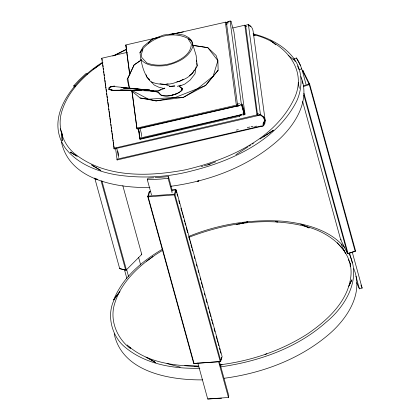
<?xml version="1.0" encoding="UTF-8"?>
<svg xmlns="http://www.w3.org/2000/svg" width="420" height="420" viewBox="0 0 420 420"><rect width="100%" height="100%" fill="white"/><g stroke="black" fill="none" stroke-linecap="round" stroke-linejoin="round"><path stroke-width="0.63" d="M350.238 266.233L350.264 263.639L348.343 259.565M113.495 86.294L114.471 86.074L110.68 86.73L109.106 87.523L108.885 89.502L112.823 90.61L138.742 90.347M302.253 70.334L302.888 70.434L309.656 84.158L355.53 250.709L355.152 251.328L348.086 253.675L303.954 93.251M355.152 251.328L309.283 84.593L302.269 70.182M118.492 157.447L118.624 155.704A24.617 20.422 -7.7 0 0 116.734 148.838L116.051 147.851M132.048 91.051L136.978 128.788L137.424 129.103L236.68 106.213L238.145 106.171L240.991 104.638L241.915 104.769L244.592 114.434L243.841 114.991L240.45 114.545L239.138 115.127L139.907 138.107L139.771 138.925L140.133 139.293L239.411 116.293L240.319 115.364L241.673 115.007M232.685 27.988L244.823 25.184L245.606 25.347C249.123 22.885 252.872 27.736 253.092 31.022L265.23 120.971L264.815 123.632L263.54 125.874L117.127 159.968L115.547 148.181M196.119 66.801L194.98 73.841L190.181 80.042L184.936 84L178.962 86.457M129.654 74.508L125.827 44.961L158.293 37.474M150.16 90.946L158.519 92.053L160.892 95.056C168.142 96.968 175.922 95.078 181.871 90.636L182.191 88.252L179.403 86.504L182.238 88.851C180.29 93.282 175.334 94.237 171.171 95.434C166.43 96.773 160.739 96.721 157.862 92.017L150.16 90.946L120.608 89.87M197.799 362.99L207.716 399L228.464 397.462L228.811 395.792L219.418 361.683M172.1 192.796L168.1 178.269L168.452 176.621L155.143 177.718M108.885 89.502L109.379 87.602L110.68 86.73L113.006 86.399L109.106 87.523M137.035 128.058L236.345 105.158L225.367 22.229L172.3 34.246M150.717 191.604L149.436 191.698L149.042 192.16L147.74 196.565L193.615 363.116L194.25 363.526L220.442 361.583L222.133 356.69L176.258 190.139L175.628 189.756L171.796 190.04M221.744 357.179L220.442 361.583L194.035 363.394L148.16 196.844L149.646 191.803L149.042 192.16M181.871 90.636L182.191 88.252M263.067 123.606L263.702 121.863M151.51 194.953L147.331 179.791L147.977 178.143L153.841 177.797M225.136 22.061L226.417 22.491L230.071 21L230.953 21.273L233.914 31.757L244.997 114.235L244.372 114.828M349.393 285.112L351.85 279.867L348.716 286.335M230.323 21.772L230.538 21.331L231.116 21.604M194.15 70.219C190.234 78.414 180.332 80.981 172.347 83.554C165.144 84.945 157.6 84.704 150.822 81.695C143.236 74.193 141.199 62.738 139.981 52.505L143.341 46.452L151.804 39.517L163.684 35.007L175.224 33.579L184.312 35.207L189.163 37.905L191.636 40.677L196.156 55.54L197.174 65.987L192.67 73.117L189.315 75.642M119.842 291.737C105.299 306.563 108.838 332.624 123.68 346.022C144.239 364.166 173.229 369.002 199.841 368.235M119.942 291.68L113.62 299.995C122.546 277.536 141.923 261.266 162.272 249.296M192.896 45.271L207.816 47.654L216.106 55.482L217.891 60.685L218.143 70.219L205.574 85.481L183.262 97.419L156.098 100.9L140.117 98.002L130.62 90.106M218.143 70.219L205.574 85.481L175.329 97.424L156.098 100.9L148.512 99.209L140.117 98.002M239.411 116.293L239.657 115.999M355.53 250.709L355.157 251.144L348.096 253.491L347.456 253.391L340.688 239.668L302.631 101.504M101.882 180.841L126.383 269.792L126.084 270.144L120.115 268.769L119.569 268.217L120.115 268.769M74.141 87.024L73.789 85.759L79.055 80.047L85.958 73.595L87.602 74.056M148.271 43.197L151.804 39.517M100.039 64.486C83.648 76.036 68.203 91.098 62.05 110.68C56.984 125.927 62.218 143.393 74.534 153.61C105.383 178.201 148.412 176.778 185.278 169.853C227.966 159.815 275.478 139.493 294.814 97.325C307.991 67.032 281.951 40.976 253.381 34.634M152.938 256.531C136.542 268.076 121.097 283.127 114.944 302.731C109.1 319.636 116.718 338.368 130.699 348.789M93.718 69.111L102.879 62.549M146.617 261.156L155.778 254.594L162.939 250.089M141.178 60.071L134.148 64.88L127.15 79.338L129.47 88.652M141.152 60.128L134.148 64.88L127.864 78.535L129.518 88.641M131.838 90.662L136.978 128.788L237.069 105.956L238.964 105.173M102.827 62.087L101.771 62.795C75.112 79.564 42.919 116.188 65.536 148.407C77.653 163.978 97.109 171.428 115.983 174.783C141.446 178.736 167.764 177.371 192.649 170.693C233.273 160.477 277.079 139.97 296.83 100.832C302.92 87.155 302.741 70.313 293.533 58.034C283.757 45.134 268.464 37.732 253.082 33.821M263.161 136.978L273.593 130.148L259.949 139.046M235.93 154.707L247.942 146.879M249.029 146.165L250.667 145.1M252.304 144.028L253.397 143.32M183.194 79.217L179.855 81.17L176.762 81.853M114.497 55.535L126.541 49.487M112.733 56.091L126.452 49.24M162.74 89.124L164.903 88.079L158.786 90.416L146.596 90.3M227.766 22.223L228.706 21.814L226.401 22.444M188.932 237.332L190.097 236.843C226.343 223.015 267.005 216.667 305.104 226.296C328.319 231.62 354.155 250.299 350.8 276.953C347.582 301.933 327.248 320.339 307.613 333.879C281.164 350.847 250.682 361.048 219.581 364.849M117.127 159.968L117.028 159.185L261.03 126.005L262.495 126.158L263.293 125.354L264.569 122.314L264.164 118.813L262.61 116.55L259.723 114.923L258.158 115.563L114.198 148.927L101.761 58.244L127.307 52.343M188.722 236.434C218.642 224.191 251.449 218.915 283.694 221.282C305.912 223.739 330.057 229.85 344.899 247.858M204.152 165.832L207.842 164.882L215.591 161.842M207.842 164.882L210.289 163.973M305.939 84.026C303.35 75.17 301.875 65.662 296.389 57.981L293.753 58.958L295.281 61.53M138.38 128.588L139.771 138.925L241.589 114.849M158.87 90.552L161.091 89.775M265.046 354.385L266.826 353.787M151.998 39.27L159.458 37.007M303.733 85.664L309.036 83.906L309.656 84.158L309.283 84.593L303.397 86.552M259.723 114.923L257.654 115.348L256.935 114.938L113.909 148.286M177.261 86.326L180.983 85.145M171.171 95.434L177.156 93.597M301.76 68.864L299.05 69.678L297.533 65.919M356.638 282.723L359.415 288.855L362.145 288.041L352.228 252.037M243.306 114.513L244.592 114.434M126.383 269.792L125.659 269.997L119.689 268.616L94.715 178.001M239.704 115.532L240.319 115.364M201.075 166.625L202.918 166.147M239.085 224.065L247.805 221.849L236.497 224.548M226.112 24.187L228.023 23.746M245.501 26.649L246.782 26.355M236.912 104.223L239.453 103.635M242.755 113.169L244.031 112.875M257.292 114.061L258.573 113.767M254.615 126.562L256.536 126.116M236.381 130.074L238.297 129.638M247.254 127.586L249.811 127.003M251.087 126.709L253.008 126.268M159.925 83.722L165.008 84.457L168.1 83.774M172.163 34.214L177.718 33.169M169.565 34.514L183.351 31.941M220.269 365.206L222.169 364.859M240.676 104.974L241.915 104.769M170.415 186.333C209.627 181.125 248.603 166.64 278.402 140.054C294.871 125.029 309.729 101.692 301.681 78.797M220.763 366.854C258.668 361.452 296.935 348.128 325.904 322.387C344.636 307.209 361.079 280.613 350.222 256.268M178.962 32.97L180.201 32.771M224.306 378.262C261.377 373.264 298.279 359.84 327.254 335.732C345.602 320.618 363.169 295.754 354.669 271.016M265.23 120.971L264.784 118.944L263.582 116.812L260.432 114.461L257.654 115.348L245.606 25.347M197.636 181.12L198.922 180.973L197.626 181.109M237.069 105.956L239.075 105.735M168.1 178.269L160.708 179.078L147.331 179.791M173.282 190.05L175.838 189.861L176.704 193.016M207.716 399L221.597 398.207M118.519 90.332L112.823 90.61L141.356 90.242M120.419 90.242L131.024 90.221M148.801 90.206L149.793 90.158L145.273 89.591M202.619 379.874C169.748 380.21 122.22 372.094 114.182 333.816M149.935 187.535C117.254 188.06 69.573 180.201 61.457 142.086M122.95 90.121L112.66 90.29L109.043 89.177L112.828 90.227M127.139 344.93C146.291 362.507 173.922 366.104 198.917 366.151M184.8 365.657L197.647 366.172M149.053 90.311L153.374 90.515M157.862 92.017L158.519 92.053M194.812 366.555L198.644 366.833M195.379 366.471L198.592 366.739M114.251 86.557L149.793 90.158L123.05 88.032L139.13 89.119L146.575 90.09M121.086 87.402L146.512 90.116M193.069 45.481L207.816 47.654L217.891 60.685L213.15 76.172L197.148 89.04L183.262 97.419L175.329 97.424L148.512 99.209L131.339 90.174M277.882 222.017L275.331 221.55L277.174 221.912M73.789 85.759L75.558 86.1M164.593 88.683L158.87 87.245L154.245 85.05L151.321 81.848M167.018 363.578L180.138 367.132M236.345 105.158L237.626 105.588L226.417 22.491M165.008 84.457L170.494 86.42M340.688 239.668L341.318 239.946M348.086 253.675L347.456 253.391L303.839 95.041M253.47 34.771L255.213 35.627M253.481 34.787L254.651 35.364M191.636 40.677L188.202 38.939L191.326 44.011C191.142 53.802 181.519 59.383 173.486 62.659C164.829 65.609 155.442 66.266 146.785 62.942L141.761 57.466L141.209 54.779L142.905 49.424L139.981 52.505C150.806 36.377 175.061 28.864 191.636 40.677L192.995 45.99C189.378 57.892 176.615 63.163 165.475 65.651C156.833 66.308 146.774 66.575 140.7 59.252M145.96 357.173L155.484 362.429L147.095 357.52M92.027 165.307L100.895 170.489L91.439 164.808M76.419 155.788L70.297 152.114L77.28 156.445M130.252 347.723L129.187 347.056L130.226 347.765M193.615 363.116L194.25 363.526M146.118 74.723L146.601 76.965L149.489 79.385M270.223 40.215L275.704 44.804M288.157 55.235L293.638 59.829M248.267 24.628L249.984 26.098M250.409 26.465L248.435 24.743L260.432 114.461M147.971 78.188L149.646 80.015M337.197 242.692L344.195 250.619M125.732 45.428L126.273 46.132M348.726 253.549L350.007 255.67M296.389 57.981L300.515 65.552M341.219 244.414L345.602 253.738M101.761 58.244L102.275 60.286M360.922 285.049L362.145 288.041M60.443 128.762L62.244 135.014M302.888 70.434L303.235 71.694M300.967 76.629L301.487 78.524M302.185 81.049L302.878 83.575M349.503 252.851L352.286 262.957M353.85 268.642L354.375 270.538M355.94 276.224L359.415 288.855M244.997 114.235L242.314 104.475L241.264 103.535L230.071 21M241.862 105.011L243.359 110.455M241.526 104.822L244.13 114.272L243.857 112.639M177.051 194.282L177.576 196.172M178.789 200.587L179.66 203.742M180.878 208.157L181.745 211.312M182.091 212.572L182.616 214.468M182.963 215.728L183.482 217.623M184.175 220.143L184.7 222.038M185.047 223.298L185.566 225.194M186.265 227.714L187.651 232.764M188.869 237.179L189.74 240.334M190.087 241.595L190.607 243.49M190.953 244.75L191.825 247.905M192.171 249.165L192.691 251.06M194.255 256.736L194.78 258.631M196.34 264.306L196.865 266.201M198.077 270.617L198.602 272.506M200.167 278.187L200.686 280.077M201.38 282.602L201.905 284.492M202.251 285.757L202.771 287.647M204.335 293.328L204.855 295.218M206.073 299.633L206.945 302.788M208.157 307.209L208.682 309.099M209.375 311.624L209.895 313.514M210.242 314.78L210.767 316.669M211.459 319.195L211.979 321.085M212.331 322.35L212.851 324.24M214.069 328.655L214.935 331.81M216.153 336.226L217.019 339.381M217.366 340.641L217.891 342.536M218.237 343.796L218.757 345.692M219.455 348.212L219.975 350.107M220.322 351.367L220.841 353.262M168.452 176.621L172.452 191.147M218.552 361.457L228.464 397.462M122.813 185.661L141.755 254.425L141.451 254.777L141.629 254.027L141.755 254.425L126.084 270.144L125.659 269.997L101.157 181.041M138.595 257.397L140.679 264.978M126.599 269.388L128.515 276.334M124.425 269.588L126.861 278.434M298.252 82.53L299.276 88.331M196.345 60.16L196.623 62.102M196.807 63.399L197.174 65.987M244.823 25.184L256.935 114.938M139.083 131.502L139.256 132.799M139.96 137.991L140.133 139.293M138.684 129.029L139.907 138.107M125.827 44.961L129.859 74.823M117.574 151.557L118.099 155.442M102.538 62.228L102.711 63.52M102.884 64.817L103.147 66.754M103.32 68.05L103.493 69.342M103.756 71.285L103.929 72.581M104.102 73.873L104.365 75.815M104.622 77.752L104.801 79.049M104.974 80.341L105.236 82.283M105.41 83.58L105.667 85.517M105.845 86.814L106.019 88.106M106.192 89.402L106.454 91.34M106.712 93.282L106.89 94.579M107.063 95.87L107.32 97.813M107.499 99.104L107.756 101.047M107.93 102.338L108.544 106.869M108.801 108.811L108.974 110.103M109.153 111.4L109.41 113.342M109.589 114.634L109.846 116.576M110.019 117.868L110.628 122.398M110.891 124.341L111.064 125.633M111.242 126.924L111.499 128.867M111.673 130.163L111.935 132.101M112.109 133.397L112.371 135.34M112.544 136.631L112.807 138.574M112.98 139.865L113.153 141.162M113.327 142.453L113.589 144.396M113.762 145.688L114.198 148.927M141.677 136.531L141.524 134.584A39.06 32.403 -7.6 0 0 139.881 128.63M61.824 133.051L62.16 140.905L61.845 132.641M350.264 263.639L350.264 266.18M263.597 116.912A9.823 8.153 -7.7 0 1 262.925 124.64M175.628 189.756L174.347 194.896L220.222 361.452L220.831 361.095L174.956 194.544L176.258 190.139L175.628 189.756M148.134 196.103L147.74 196.565L148.16 196.844L174.347 194.896L174.956 194.544L174.326 194.161L148.134 196.103M170.888 86.268L169.601 86.504L174.883 85.969L170.888 86.268M97.508 179.287L95.576 178.946L97.492 179.298M309.046 227.897L300.788 224.065L309.02 227.939"/></g></svg>
